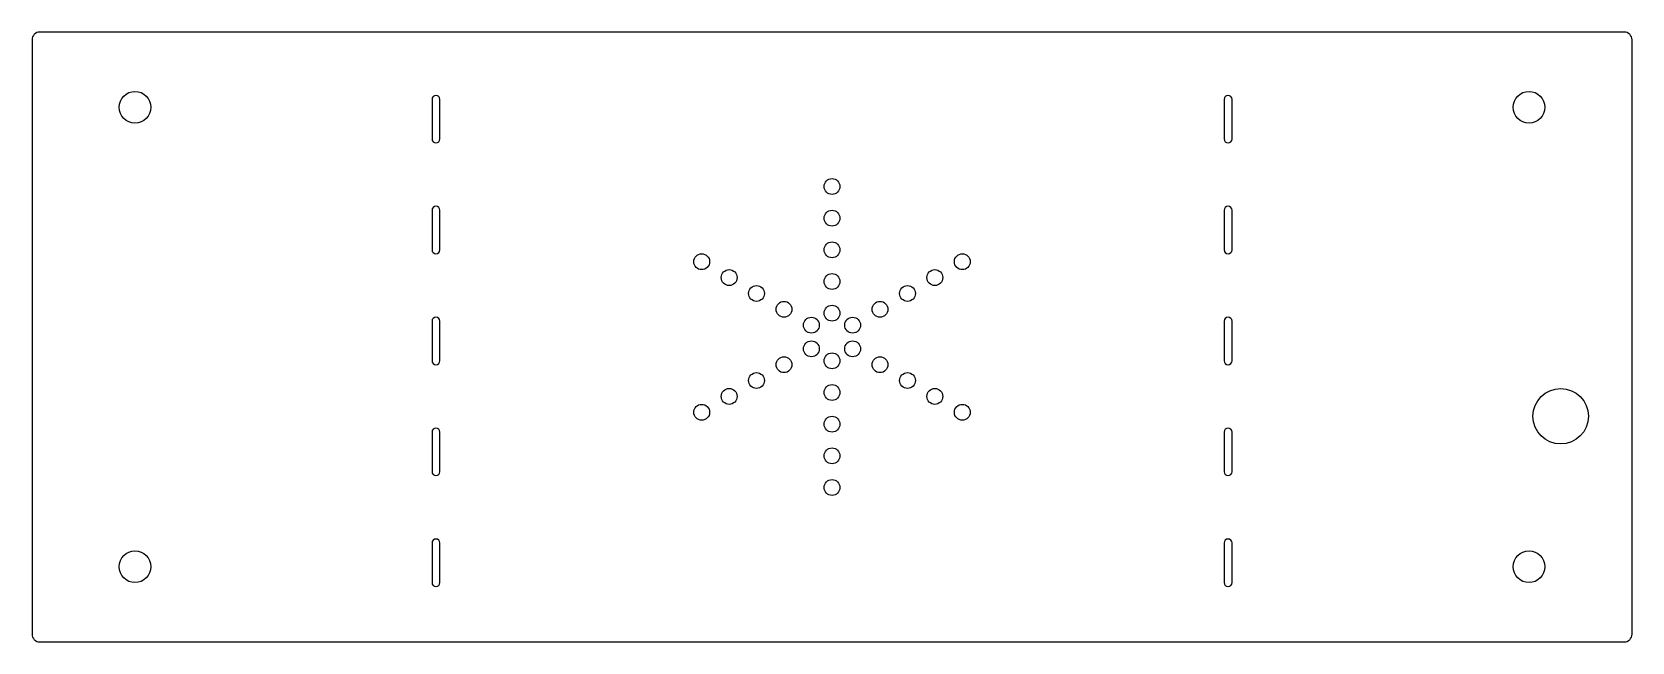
# Model space of a CAD drawing. Header units: millimetres. Extents: x -101 to 101, y -38 to 38.
import ezdxf

# ---------------------------------------------------------------- set-up
doc = ezdxf.new("R2010")
doc.units = ezdxf.units.MM

msp = doc.modelspace()

# ---------------------------------------------------------------- linework, layer by layer
at = {"color": 7, "linetype": 'Continuous', "lineweight": 25}
for p, q in [((100, 38.5), (-100, 38.5)), ((-101, 37.5), (-101, -37.5)), ((101, -37.5), (101, 37.5)), ((-50.5, 30), (-50.5, 25)), ((-49.5, 25), (-49.5, 30)), ((49.5, 30), (49.5, 25)), ((50.5, 25), (50.5, 30)), ((-50.5, 16), (-50.5, 11)), ((-49.5, 11), (-49.5, 16)), ((49.5, 16), (49.5, 11)), ((50.5, 11), (50.5, 16)), ((-50.5, 2), (-50.5, -3)), ((-49.5, -3), (-49.5, 2)), ((49.5, 2), (49.5, -3)), ((50.5, -3), (50.5, 2)), ((-50.5, -12), (-50.5, -17)), ((-49.5, -17), (-49.5, -12)), ((49.5, -12), (49.5, -17)), ((50.5, -17), (50.5, -12)), ((-50.5, -26), (-50.5, -31)), ((-49.5, -31), (-49.5, -26)), ((49.5, -26), (49.5, -31)), ((50.5, -31), (50.5, -26)), ((-100, -38.5), (100, -38.5))]:
    msp.add_line(p, q, dxfattribs=at)
for centre, radius in [((-88, 29), 2), ((88, 29), 2), ((0, 19), 1), ((0, 15), 1), ((-16.45, 9.5), 1), ((0, 11), 1), ((16.45, 9.5), 1), ((-12.99, 7.5), 1), ((12.99, 7.5), 1), ((-9.53, 5.5), 1), ((0, 7), 1), ((9.53, 5.5), 1), ((-6.06, 3.5), 1), ((6.06, 3.5), 1), ((-2.6, 1.5), 1), ((0, 3), 1), ((2.6, 1.5), 1), ((-2.6, -1.5), 1), ((0, -3), 1), ((2.6, -1.5), 1), ((-6.06, -3.5), 1), ((6.06, -3.5), 1), ((-9.53, -5.5), 1), ((0, -7), 1), ((9.53, -5.5), 1), ((-12.99, -7.5), 1), ((12.99, -7.5), 1), ((92, -10), 3.5), ((-16.45, -9.5), 1), ((0, -11), 1), ((16.45, -9.5), 1), ((0, -15), 1), ((0, -19), 1), ((-88, -29), 2), ((88, -29), 2)]:
    msp.add_circle(centre, radius, dxfattribs=at)
for centre, radius, start, end in [((-100, 37.5), 1, 90, 180), ((100, 37.5), 1, 0, 90), ((-50, 30), 0.5, 0, 180), ((50, 30), 0.5, 0, 180), ((-50, 25), 0.5, 180, 0), ((50, 25), 0.5, 180, 0), ((-50, 16), 0.5, 0, 180), ((50, 16), 0.5, 0, 180), ((-50, 11), 0.5, 180, 0), ((50, 11), 0.5, 180, 0), ((-50, 2), 0.5, 0, 180), ((50, 2), 0.5, 0, 180), ((-50, -3), 0.5, 180, 0), ((50, -3), 0.5, 180, 0), ((-50, -12), 0.5, 0, 180), ((50, -12), 0.5, 0, 180), ((-50, -17), 0.5, 180, 0), ((50, -17), 0.5, 180, 0), ((-50, -26), 0.5, 0, 180), ((50, -26), 0.5, 0, 180), ((-50, -31), 0.5, 180, 0), ((50, -31), 0.5, 180, 0), ((-100, -37.5), 1, 180, 270), ((100, -37.5), 1, 270, 0)]:
    msp.add_arc(centre, radius, start, end, dxfattribs=at)

doc.saveas('drawing.dxf')
